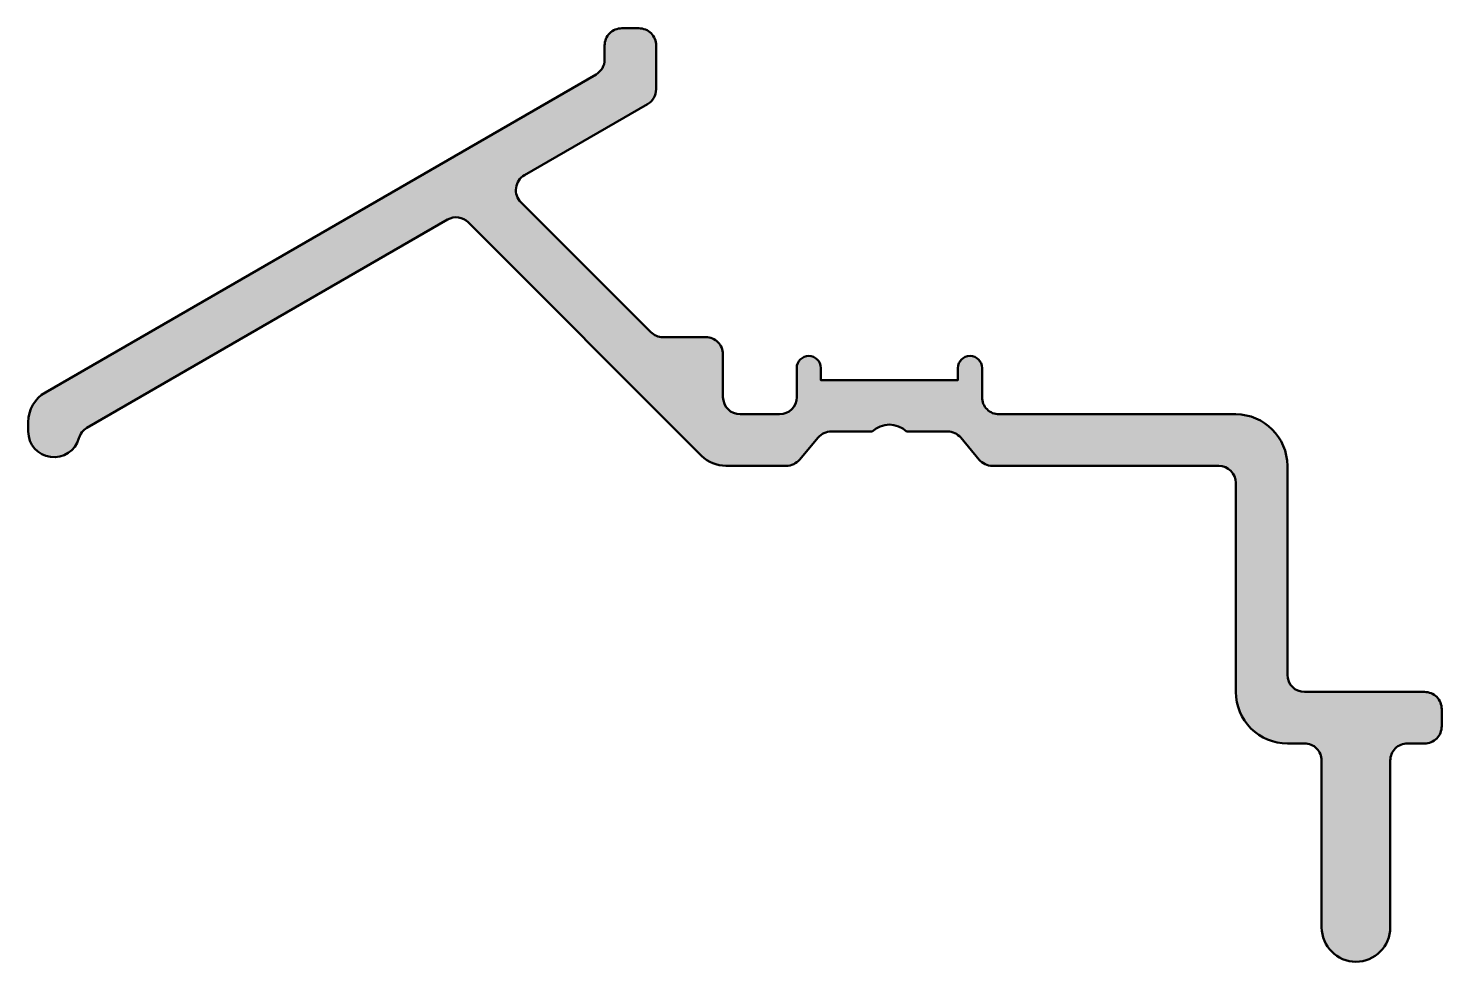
# Model space of a CAD drawing. Extents: x -15 to 26.2, y -19 to 8.2.
import ezdxf

# ---------------------------------------------------------------- set-up
doc = ezdxf.new("R2010")
doc.units = 0
doc.layers.add('0S-Alu contour', color=7, linetype='Continuous', lineweight=50)
doc.layers.add('0S-Alu hatch', color=252, linetype='Continuous', lineweight=25)

# ---------------------------------------------------------------- blocks, each defined once
blk = doc.blocks.new('361480__A2DA74C4_8B5C_4A1B_AB5C_A93E24C80CE3_')
at = {"layer": '0S-Alu hatch'}
h = blk.add_hatch(color=256, dxfattribs=at)
edge = h.paths.add_edge_path()
edge.add_arc((-2.527670229621737, 2.191831708839918), 0.500000000000213, 45.00000000000273, 120.0000000000062)
edge.add_line((-2.77767022962189, 2.624844410732293), (-13.2943517814274, -3.446964514184118))
edge.add_arc((-13.04435178142826, -3.879977216075351), 0.4999999999987117, 119.9999999999705, 164.6913370217759)
edge.add_ellipse((-14.24999847510409, -3.549953662283387), major_axis=(-0.7499997984128421, 0), ratio=1, start_angle=0.0006567001340727074, end_angle=164.6913370217883, ccw=False)
edge.add_line((-14.99999827346767, -3.549962258472995), (-14.99999987471062, -3.277026228348626))
edge.add_ellipse((-13.99999987472766, -3.277020361614712), major_axis=(-1.00000000000017, 0), ratio=1, start_angle=-59.999999999996476, end_angle=0.0003361375264034905, ccw=False)
edge.add_line((-14.4999998747278, -2.410994957830155), (1.550308699066137, 6.855655017826393))
edge.add_arc((1.300308699065844, 7.288667719718834), 0.500000000000338, 300.0000000000162, 360.0025490138215)
edge.add_line((1.800308698571371, 7.288689964060758), (1.800290431400071, 7.699292587534898))
edge.add_ellipse((2.30029042988464, 7.699331517354053), major_axis=(-0.5000000000000995, 0), ratio=1, start_angle=-89.99999999999841, end_angle=0.00446102865970488, ccw=False)
edge.add_line((2.300290429884626, 8.199331517354153), (2.8003209133185, 8.19933151735421))
edge.add_ellipse((2.800320913318485, 7.69933151735411), major_axis=(-0.5000000000000995, 0), ratio=1, start_angle=179.9975582709577, end_angle=269.99999999999824, ccw=False)
edge.add_line((3.300320912864549, 7.699310209248502), (3.300266504172554, 6.422596646858437))
edge.add_ellipse((2.800266504626572, 6.422617954962723), major_axis=(-0.500000000000018, 0), ratio=1, start_angle=120.00000000001981, end_angle=179.9975582712562, ccw=False)
edge.add_line((3.05026650462673, 5.989605253070575), (-0.5362315492016024, 3.918939636244601))
edge.add_arc((-0.2862315492017018, 3.485926934352498), 0.499999999999851, 119.9999999999968, 225.0000000000077)
edge.add_line((-0.6397849397948226, 3.132373543759282), (3.146811255943475, -0.6542226519787895))
edge.add_arc((3.500364646536944, -0.3006692613857549), 0.4999999999999682, 224.9999999999648, 270.0004059538245)
edge.add_line((3.500368189152368, -0.8006692613731728), (4.750005977295799, -0.8006604074001302))
edge.add_ellipse((4.750009519899071, -1.300658636092443), major_axis=(-0.4999982287048629, 0), ratio=1, start_angle=180, end_angle=270.0004059538701, ccw=False)
edge.add_line((5.250007748603934, -1.300658636092442), (5.250007748603938, -2.549953460693417))
edge.add_arc((5.750007748603739, -2.549953460693389), 0.4999999999998011, 180, 269.9999999999964)
edge.add_line((5.750007748603707, -3.04995346069319), (6.900032162666203, -3.049953460693185))
edge.add_arc((6.900032162666175, -2.549953460693156), 0.5000000000000293, 270.0000000000033, 360)
edge.add_line((7.400032162666204, -2.549953460693156), (7.400032162666548, -1.699998354911711))
edge.add_ellipse((7.750015258789176, -1.699998354911627), major_axis=(-0.349983096122628, 0), ratio=1, start_angle=180, end_angle=360, ccw=False)
edge.add_line((8.099998354911804, -1.699998354911544), (8.09999835491169, -2.049953460693247))
edge.add_line((8.09999835491169, -2.049953460693247), (12.09996454715724, -2.049953460693132))
edge.add_line((12.09996454715724, -2.049953460693132), (12.09996454715724, -1.700015258788994))
edge.add_ellipse((12.44996454715726, -1.700015258789106), major_axis=(-0.3500000000000227, 0), ratio=1, start_angle=180, end_angle=360, ccw=False)
edge.add_line((12.79996454715728, -1.700015258789218), (12.79996454715729, -2.549953460693821))
edge.add_arc((13.29996454715694, -2.549953460693874), 0.4999999999996572, 180, 270.0000000000002)
edge.add_line((13.29996454715695, -3.049953460693531), (20.20008757782625, -3.049953460693529))
edge.add_ellipse((20.20008757782626, -4.549953460693428), major_axis=(-1.499999999999898, 0), ratio=1, start_angle=180.0002308980277, end_angle=270.0000000000003, ccw=False)
edge.add_line((21.70008757781398, -4.549947415797197), (21.70011212234165, -10.64049186607182))
edge.add_arc((22.2001121223376, -10.6404898511019), 0.5000000000000071, 180.0002308980276, 270.0000000000004)
edge.add_line((22.2001121223376, -11.14048985110191), (25.70013220329498, -11.14048985110185))
edge.add_ellipse((25.70013220329499, -11.64048985110196), major_axis=(-0.5000000000001066, 0), ratio=1, start_angle=179.9991256557487, end_angle=270.00000000000165, ccw=False)
edge.add_line((26.20013220323688, -11.64049748119495), (26.20012457314374, -12.14049748189324))
edge.add_ellipse((25.70012457320168, -12.14048985180003), major_axis=(-0.5000000000002736, 0), ratio=1, start_angle=89.9947544547353, end_angle=179.9991256557487, ccw=False)
edge.add_line((25.70007879718378, -12.64048984970486), (25.20017034976719, -12.64044408206855))
edge.add_arc((25.2001245737496, -13.1404440799729), 0.4999999999997917, 89.99475445477104, 179.9999550327868)
edge.add_line((24.70012457374996, -13.14044368755993), (24.70012075902844, -18.00065830813288))
edge.add_ellipse((23.70012266637708, -18.00065830813288), major_axis=(-0.9999980926513671, 0), ratio=1, start_angle=0, end_angle=180, ccw=False)
edge.add_line((22.70012457372571, -18.00065830813287), (22.70012075899188, -13.14047420114525))
edge.add_arc((22.20012075899234, -13.14047459359267), 0.4999999999996838, 4.49672132101e-05, 90.00174840839885)
edge.add_line((22.20010550125073, -12.64047459382579), (21.7001830141875, -12.64048984920205))
edge.add_ellipse((21.7001372409627, -11.14048984990044), major_axis=(-1.500000000000001, 0), ratio=1, start_angle=0.0005939951823847878, end_angle=90.00174840839742, ccw=False)
edge.add_line((20.2001372410433, -11.14050540065796), (20.20007409924346, -5.049948277112143))
edge.add_arc((19.70007409927, -5.049953460693682), 0.5000000000003268, 0.0005939945688423, 89.99999999997922)
edge.add_line((19.70007409927018, -4.549953460693355), (13.1005642671189, -4.549953460693474))
edge.add_ellipse((13.10056426711901, -4.049953460693402), major_axis=(-0.5000000000000729, 0), ratio=1, start_angle=39.99999999999028, end_angle=89.99999999998761, ccw=False)
edge.add_line((12.71754204555941, -4.371347265536654), (12.17817919934589, -3.728559655850059))
edge.add_arc((11.7951569777864, -4.049953460693238), 0.4999999999999361, 39.99999999999269, 89.99999999998697)
edge.add_line((11.79515697778652, -3.549953460693302), (10.6000059886469, -3.549953460693302))
edge.add_arc((10.09999835736844, -4.074832989816911), 0.7249180308350189, 46.39017754835154, 133.6098224516553)
edge.add_line((9.599990726089914, -3.54995346069336), (8.404839732036862, -3.549953460693362))
edge.add_arc((8.404839732036859, -4.049953460692831), 0.4999999999994693, 89.99999999999959, 139.9999999999889)
edge.add_line((8.021817510477838, -3.728559655849829), (7.482454664263968, -4.371347265536646))
edge.add_ellipse((7.099432442704611, -4.049953460693928), major_axis=(-0.4999999999995445, 0), ratio=1, start_angle=90.0000000000386, end_angle=140.0000000000388, ccw=False)
edge.add_line((7.099432442704948, -4.549953460693473), (5.335435283471351, -4.549953460693423))
edge.add_ellipse((5.335435283471373, -3.549953460693423), major_axis=(-1, 0), ratio=1, start_angle=44.999999999999375, end_angle=89.9999999999988, ccw=False)
edge.add_line((4.628328502284818, -4.257060241879963), (-2.174116839028329, 2.54538509943336))
at = {"layer": '0S-Alu contour', "color": 7}
for points in [[(2.300290429884626, 8.199331517354153), (2.8003209133185, 8.19933151735421)], [(1.800308698571371, 7.288689964060758), (1.800290431400071, 7.699292587534898)], [(3.300320912864549, 7.699310209248502), (3.300266504172554, 6.422596646858437)], [(-14.4999998747278, -2.410994957830155), (1.550308699066135, 6.855655017826392)], [(3.05026650462673, 5.989605253070575), (-0.5362315492016024, 3.918939636244601)], [(-0.6397849397948226, 3.132373543759282), (3.146811255943475, -0.6542226519787895)], [(-2.77767022962189, 2.624844410732293), (-13.2943517814274, -3.446964514184118)], [(4.628328502284818, -4.257060241879963), (-2.174116839028329, 2.54538509943336)], [(3.500368189152368, -0.8006692613731728), (4.750005977295799, -0.8006604074001302)], [(5.250007748603934, -1.300658636092442), (5.250007748603938, -2.549953460693417)], [(7.400032162666204, -2.549953460693156), (7.400032162666548, -1.699998354911711)], [(8.099998354911804, -1.699998354911544), (8.09999835491169, -2.049953460693247), (12.09996454715724, -2.049953460693132), (12.09996454715724, -1.700015258788994)], [(12.79996454715728, -1.700015258789218), (12.79996454715729, -2.549953460693821)], [(-14.99999827346767, -3.549962258472995), (-14.99999987471062, -3.277026228348626)], [(5.750007748603707, -3.04995346069319), (6.900032162666203, -3.049953460693185)], [(13.29996454715695, -3.049953460693531), (20.20008757782625, -3.049953460693529)], [(9.599990726089914, -3.54995346069336), (8.404839732036862, -3.549953460693362)], [(11.79515697778652, -3.549953460693302), (10.6000059886469, -3.549953460693302)], [(8.021817510477838, -3.728559655849829), (7.482454664263968, -4.371347265536646)], [(12.71754204555941, -4.371347265536654), (12.17817919934589, -3.728559655850059)], [(7.099432442704948, -4.549953460693473), (5.335435283471351, -4.549953460693423)], [(19.70007409927018, -4.549953460693355), (13.1005642671189, -4.549953460693474)], [(21.70008757781398, -4.549947415797197), (21.70011212234165, -10.64049186607182)], [(20.2001372410433, -11.14050540065796), (20.20007409924346, -5.049948277112143)], [(22.2001121223376, -11.14048985110191), (25.70013220329498, -11.14048985110185)], [(26.20013220323688, -11.64049748119495), (26.20012457314374, -12.14049748189324)], [(22.20010550125073, -12.64047459382579), (21.7001830141875, -12.64048984920205)], [(25.70007879718378, -12.64048984970486), (25.20017034976719, -12.64044408206855)], [(22.70012457372571, -18.00065830813287), (22.70012075899188, -13.14047420114525)], [(24.70012457374996, -13.14044368755993), (24.70012075902844, -18.00065830813288)]]:
    blk.add_lwpolyline(points, dxfattribs=at)
at = {"layer": '0S-Alu contour', "color": 7, "extrusion": (0, 0, -1)}
for centre, radius, start, end in [((-2.30029042988464, 7.699331517354053), 0.5000000000000995, 359.9955389713403, 89.99999999999837), ((-2.800320913318485, 7.69933151735411), 0.5000000000000995, 90.00000000000178, 180.0024417290424), ((-2.800266504626572, 6.422617954962723), 0.500000000000018, 180.0024417287439, 239.9999999999803), ((-4.750009519899071, -1.300658636092443), 0.4999982287048629, 89.99959404612991, 180), ((-7.750015258789176, -1.699998354911627), 0.349983096122628, 0, 180), ((-12.44996454715726, -1.700015258789106), 0.3500000000000227, 0, 180), ((13.99999987472766, -3.277020361614712), 1.00000000000017, 359.9996638624736, 59.99999999999659), ((-20.20008757782626, -4.549953460693428), 1.499999999999898, 89.99999999999973, 179.9997691019723), ((14.24999847510409, -3.549953662283387), 0.7499997984128421, 195.3086629782117, 359.9993432998659), ((-5.335435283471373, -3.549953460693423), 1, 270.0000000000013, 315.0000000000006), ((-7.099432442704611, -4.049953460693928), 0.4999999999995445, 219.9999999999613, 269.9999999999614), ((-13.10056426711901, -4.049953460693402), 0.5000000000000729, 270.0000000000124, 320.0000000000097), ((-21.7001372409627, -11.14048984990044), 1.500000000000001, 269.9982515916026, 359.9994060048176), ((-25.70013220329499, -11.64048985110196), 0.5000000000001066, 89.99999999999837, 180.0008743442513), ((-25.70012457320168, -12.14048985180003), 0.5000000000002736, 180.0008743442513, 270.0052455452647), ((-23.70012266637708, -18.00065830813288), 0.9999980926513671, 180, 0)]:
    blk.add_arc(centre, radius, start, end, dxfattribs=at)
at = {"layer": '0S-Alu contour', "color": 7}
for centre, radius, start, end in [((1.300308699065844, 7.288667719718834), 0.500000000000338, 300.0000000000162, 0.0025490138215625), ((-0.2862315492017018, 3.485926934352498), 0.499999999999851, 119.9999999999968, 225.0000000000077), ((-2.527670229621737, 2.191831708839918), 0.500000000000213, 45.00000000000273, 120.0000000000062), ((3.500364646536944, -0.3006692613857549), 0.4999999999999682, 224.9999999999648, 270.0004059538245), ((5.750007748603739, -2.549953460693389), 0.4999999999998011, 180, 269.9999999999964), ((6.900032162666175, -2.549953460693156), 0.5000000000000293, 270.0000000000033, 0), ((13.29996454715694, -2.549953460693874), 0.4999999999996572, 180, 270.0000000000002), ((-13.04435178142826, -3.879977216075351), 0.4999999999987117, 119.9999999999705, 164.6913370217759), ((8.404839732036859, -4.049953460692831), 0.4999999999994693, 89.99999999999959, 139.9999999999889), ((10.09999835736844, -4.074832989816911), 0.7249180308350189, 46.39017754835154, 133.6098224516553), ((11.7951569777864, -4.049953460693238), 0.4999999999999361, 39.99999999999269, 89.99999999998697), ((19.70007409927, -5.049953460693682), 0.5000000000003268, 0.0005939945688423, 89.99999999997922), ((22.2001121223376, -10.6404898511019), 0.5000000000000071, 180.0002308980276, 270.0000000000004), ((22.20012075899234, -13.14047459359267), 0.4999999999996838, 4.49672132101e-05, 90.00174840839885), ((25.2001245737496, -13.1404440799729), 0.4999999999997917, 89.99475445477104, 179.9999550327868)]:
    blk.add_arc(centre, radius, start, end, dxfattribs=at)
blk = doc.blocks.new('361480__735D5CD1_0CCC_4C43_8014_7B217C8D505E_')
at = {"layer": '0S-Alu contour', "color": 7}
blk.add_blockref('361480__A2DA74C4_8B5C_4A1B_AB5C_A93E24C80CE3_', (0, 0), dxfattribs=at)

msp = doc.modelspace()

# ---------------------------------------------------------------- block references
at = {"layer": '0S-Alu contour', "color": 7}
msp.add_blockref('361480__735D5CD1_0CCC_4C43_8014_7B217C8D505E_', (0, 0), dxfattribs=at)

doc.saveas('drawing.dxf')
